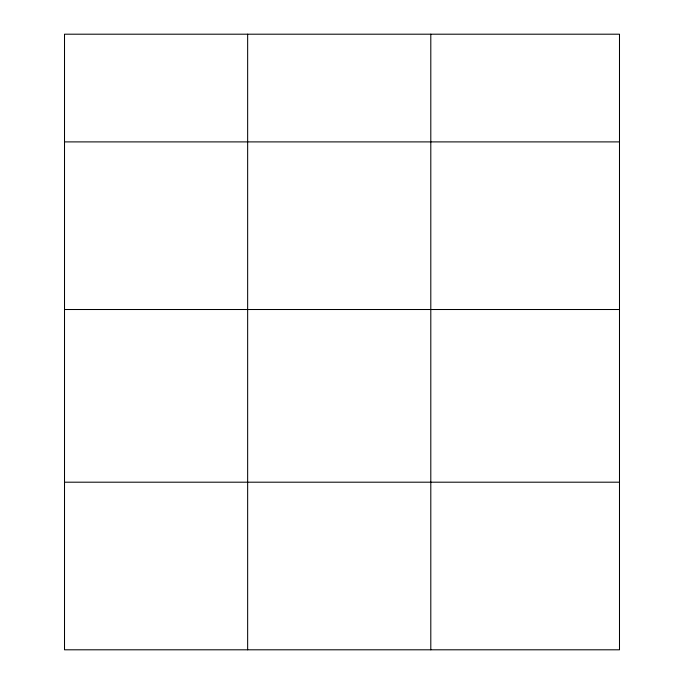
<?xml version="1.0" encoding="UTF-8"?>
<svg xmlns="http://www.w3.org/2000/svg" width="684" height="684" viewBox="0 0 684 684"><rect width="100%" height="100%" fill="white"/><g stroke="black" fill="none" stroke-linecap="round" stroke-linejoin="round"><path stroke-width="1.03" d="M619.49 309.51L619.49 34.2L64.51 34.2L64.51 649.8L619.49 649.8L619.49 309.51L64.51 309.51M64.51 141.896L619.49 141.896M64.51 482.194L619.49 482.194M430.8 34.2L430.8 649.8M247.651 34.2L247.651 649.8"/></g></svg>
